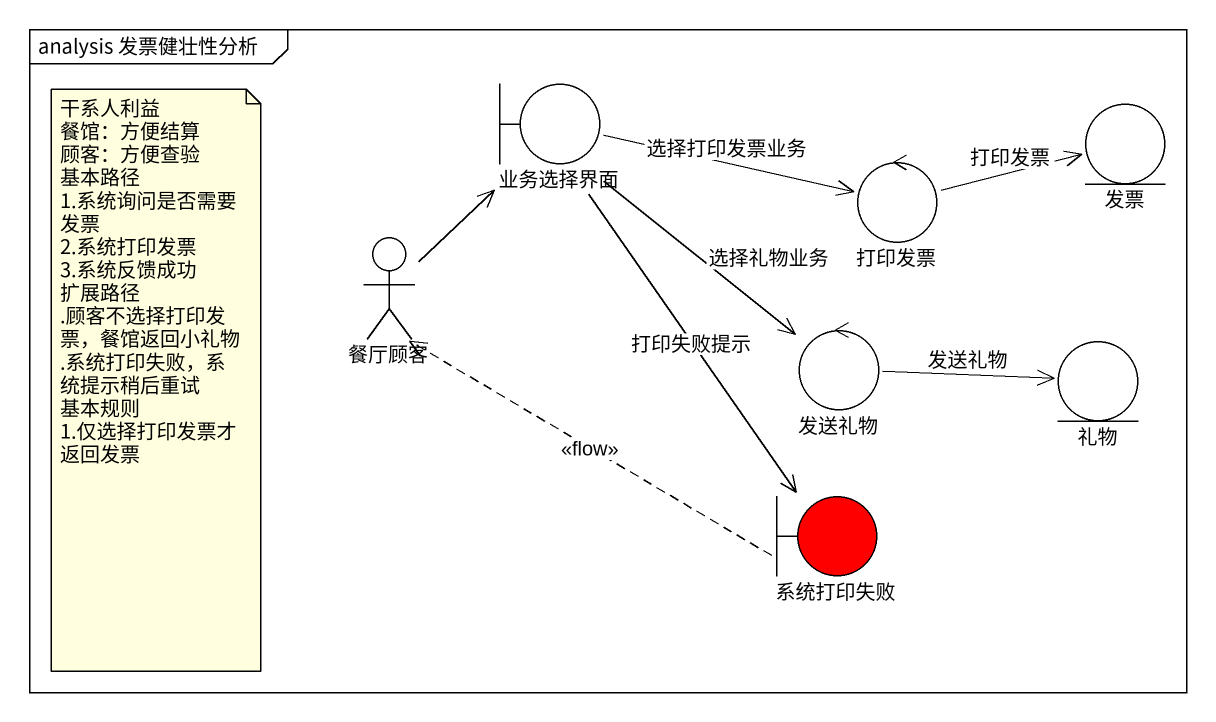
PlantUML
@startuml
mainframe analysis 发票健壮性分析
boundary 业务选择界面
entity 发票
control 打印发票
actor 餐厅顾客
control 发送礼物
entity 礼物
boundary 系统打印失败 #FF0000
业务选择界面 -right-> 打印发票 : 选择打印发票业务
业务选择界面 --> 发送礼物 : 选择礼物业务
业务选择界面 --> 系统打印失败 : 打印失败提示
打印发票 -right-> 发票 : 打印发票
餐厅顾客 -up-> 业务选择界面
发送礼物 -right-> 礼物 : 发送礼物
系统打印失败 .left.> 餐厅顾客 : <<flow>>
note as N1
  干系人利益
  餐馆：方便结算
  顾客：方便查验
  基本路径
  1.系统询问是否需要发票
  2.系统打印发票
  3.系统反馈成功
  扩展路径
  .顾客不选择打印发票，餐馆返回小礼物
  .系统打印失败，系统提示稍后重试
  基本规则
  1.仅选择打印发票才返回发票
end note
@enduml
